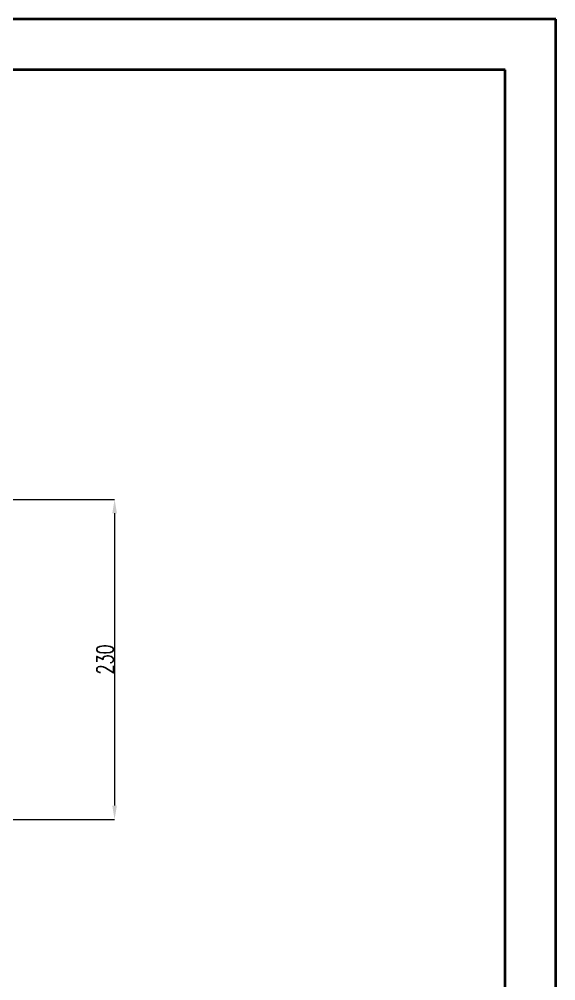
# Model space of a CAD drawing. Header units: millimetres. Extents: x 1964 to 5009, y 569 to 2723.
# Drawn here: x 4624 to 5009, y 2032 to 2723 of the extents above; entities that cross this region are included whole.
import ezdxf

# ---------------------------------------------------------------- set-up
doc = ezdxf.new("R2010")
doc.units = ezdxf.units.MM
for name, color, linetype, lineweight in [('AM_5', 3, 'Continuous', 25), ('AM_BOR', 7, 'Continuous', 50), ('粗实线', 7, 'Continuous', 40)]:
    doc.layers.add(name, color=color, linetype=linetype, lineweight=lineweight)
doc.styles.add('SLDTEXTSTYLE1', font='txt.shx', dxfattribs={"width": 0.7, "bigfont": 'gbcbig.shx'})
doc.dimstyles.new('SLDDIMSTYLE12$0', dxfattribs={"dimtxt": 12, "dimasz": 10, "dimexe": 0, "dimexo": 0.0625, "dimgap": 0.875, "dimtad": 1, "dimdec": 1, "dimlfac": 1.8, "dimrnd": 1e-09, "dimzin": 12, "dimdsep": 46, "dimtxsty": 'SLDTEXTSTYLE1', "dimcen": 0.09, "dimdle": 8.16, "dimclrd": 3, "dimclre": 3, "dimadec": 0, "dimazin": 3, "dimtfac": 1, "dimtdec": 1, "dimtofl": 0, "dimtmove": 0, "dimatfit": 3, "dimfxl": 0, "dimfrac": 2, "dimtolj": 1, "dimlwd": 5, "dimlwe": 5, "dimarcsym": 0})

# ---------------------------------------------------------------- blocks, each defined once
blk = doc.blocks.new('*D73')
at = {"layer": 'AM_5', "color": 3, "lineweight": 5, "transparency": 16777216}
blk.add_line((4442.61, 2378.08), (4692.53, 2378.08), dxfattribs=at)
at = {"layer": 'AM_5', "color": 3, "linetype": 'Continuous', "lineweight": 5, "transparency": 16777216}
for p, q in [((4692.53, 2368.08), (4692.53, 2158.12)), ((4442.61, 2148.12), (4692.53, 2148.12))]:
    blk.add_line(p, q, dxfattribs=at)
at = {"layer": 'AM_5', "color": 3, "transparency": 16777216}
for points in [[(4690.87, 2368.08), (4694.2, 2368.08), (4692.53, 2378.08)], [(4690.87, 2158.12), (4694.2, 2158.12), (4692.53, 2148.12)]]:
    blk.add_solid(points, dxfattribs=at)
at = {"layer": 'Defpoints', "color": 0, "transparency": 16777216}
for p in [(4442.55, 2378.08), (4442.55, 2148.12), (4692.53, 2148.12)]:
    blk.add_point(p, dxfattribs=at)
at = {"layer": 'AM_5', "color": 0, "transparency": 16777216, "insert": (4685.66, 2263.1), "char_height": 12, "attachment_point": 5, "rotation": 90, "style": 'SLDTEXTSTYLE1'}
blk.add_mtext('\\A1;230', dxfattribs=at)
blk = doc.blocks.new('rA3')
at = {"layer": '粗实线'}
for p, q in [((753.384, 421.26), (333.384, 421.26)), ((753.384, 124.26), (753.384, 421.26)), ((748.384, 416.26), (358.384, 416.26)), ((748.384, 129.26), (748.384, 416.26))]:
    blk.add_line(p, q, dxfattribs=at)

msp = doc.modelspace()

# ---------------------------------------------------------------- block references
at = {"layer": 'AM_BOR', "xscale": 7.2509765625, "yscale": 7.2509765625, "zscale": 7.2509765625}
msp.add_blockref('rA3', (-453.582, -331.624), dxfattribs=at)

# ---------------------------------------------------------------- dimensions: what is measured, and where the dimension line sits
at = {"layer": 'AM_5'}
dim = msp.add_linear_dim(base=(4692.535, 2148.122), p1=(4442.547, 2378.082), p2=(4442.547, 2148.122), angle=90, text='230', dimstyle='SLDDIMSTYLE12$0', override={"dimlfac": 1}, dxfattribs=at)
dim.commit()
dim.dimension.update_dxf_attribs({"geometry": '*D73', "text_midpoint": (4685.66, 2263.102)})

doc.saveas('drawing.dxf')
